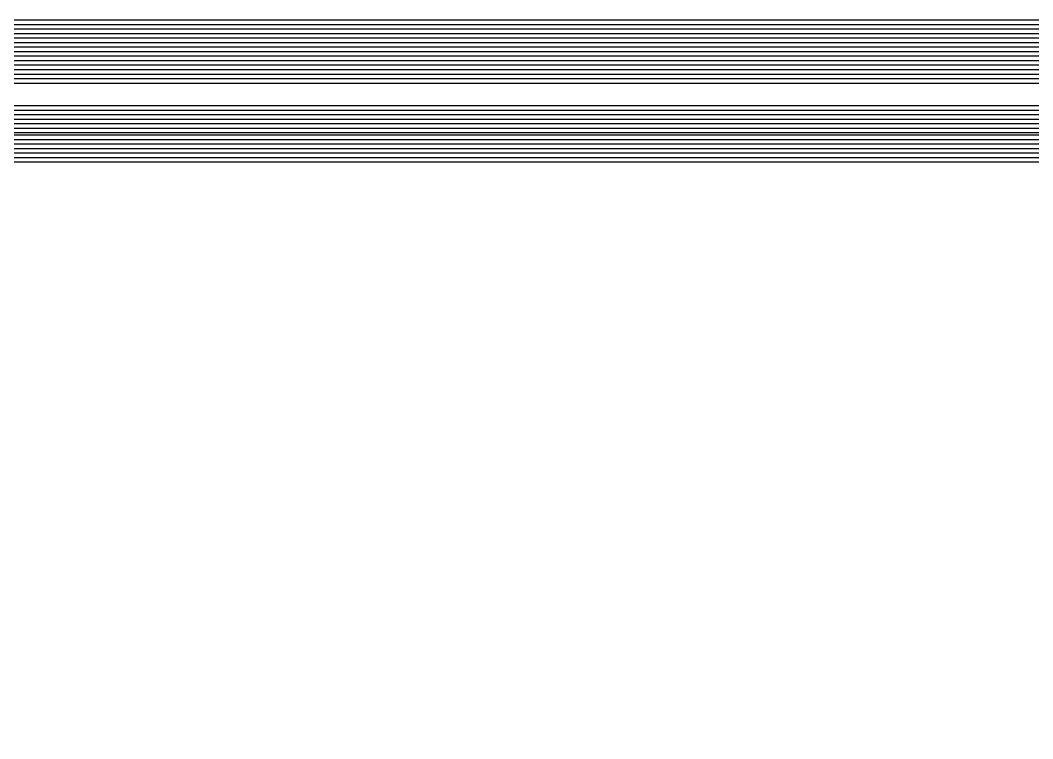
# Model space of a CAD drawing. Header units: metres. Extents: x 129.5 to 156.5, y -104.5 to -85.4.
# Drawn here: x 142.98 to 149.72, y -90.14 to -85.36 of the extents above; entities that cross this region are included whole.
import ezdxf

# ---------------------------------------------------------------- set-up
doc = ezdxf.new("R2010")
doc.units = ezdxf.units.M

msp = doc.modelspace()

# ---------------------------------------------------------------- linework, layer by layer
for points in [[(155.956, -85.357), (130, -85.357)], [(155.956, -85.387), (130, -85.387)], [(155.956, -85.417), (130, -85.417)], [(155.956, -85.447), (130, -85.447)], [(155.956, -85.477), (130, -85.477)], [(155.956, -85.507), (130, -85.507)], [(155.956, -85.537), (130, -85.537)], [(155.956, -85.567), (130, -85.567)], [(155.956, -85.597), (130, -85.597)], [(155.956, -85.627), (130, -85.627)], [(155.956, -85.657), (130, -85.657)], [(155.956, -85.687), (130, -85.687)], [(155.956, -85.717), (130, -85.717)], [(155.956, -85.747), (130, -85.747)], [(155.956, -85.777), (130, -85.777)], [(130.075, -85.927), (130.075, -103.917), (155.881, -103.917), (155.881, -85.927), (130.075, -85.927)], [(130.105, -85.957), (130.105, -103.887), (155.851, -103.887), (155.851, -85.957), (130.105, -85.957)], [(130.135, -85.987), (130.135, -103.857), (155.821, -103.857), (155.821, -85.987), (130.135, -85.987)], [(130.165, -86.017), (130.165, -103.827), (155.791, -103.827), (155.791, -86.017), (130.165, -86.017)], [(130.195, -86.047), (130.195, -103.797), (155.761, -103.797), (155.761, -86.047), (130.195, -86.047)], [(130.225, -86.077), (130.225, -103.767), (155.731, -103.767), (155.731, -86.077), (130.225, -86.077)], [(130.255, -86.107), (130.255, -103.737), (155.701, -103.737), (155.701, -86.107), (130.255, -86.107)], [(155.3315, -86.1225), (130.6245, -86.1225)], [(155.3315, -86.1525), (130.6245, -86.1525)], [(155.3315, -86.1825), (130.6245, -86.1825)], [(155.3315, -86.2125), (130.6245, -86.2125)], [(155.3315, -86.2425), (130.6245, -86.2425)], [(155.3315, -86.2725), (130.6245, -86.2725)], [(155.3315, -86.3025), (130.6245, -86.3025)]]:
    msp.add_lwpolyline(points)

doc.saveas('drawing.dxf')
